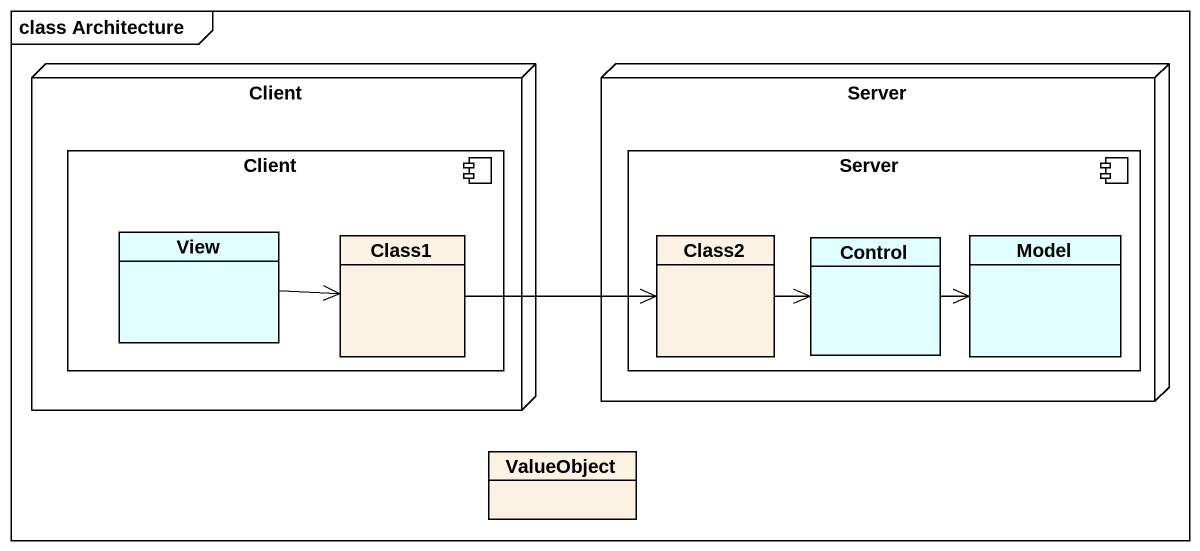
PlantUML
@startuml
mainframe class Architecture
hide circle
hide empty members
node Client {
  component "Client" as Client_2 {
    class View #E0FFFF
    class Class1
  }
}
node Server {
  component "Server" as Server_2 {
    class Class2
    class "Control" as Control_ #E0FFFF
    class Model #E0FFFF
  }
}
class ValueObject
View -right-> Class1
Class1 -right-> Class2
Class2 -right-> Control_
Control_ -right-> Model
@enduml
